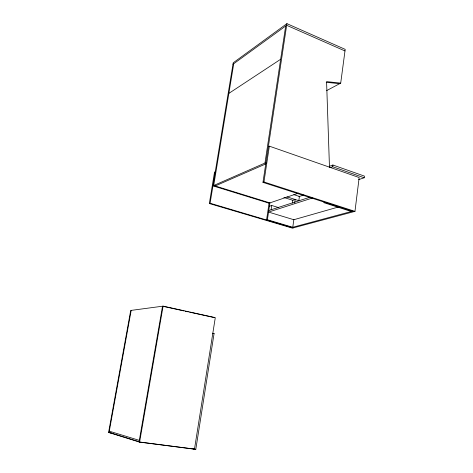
<?xml version="1.0" encoding="UTF-8"?>
<svg xmlns="http://www.w3.org/2000/svg" width="473" height="473" viewBox="0 0 473 473"><rect width="100%" height="100%" fill="white"/><g stroke="black" fill="none" stroke-linecap="round" stroke-linejoin="round"><path stroke-width="0.71" d="M358.646 179.604L364.21 177.783L364.417 176.104L332.903 165.018L329.22 166.395M215.274 171.746L214.529 172.101L209.344 203.532L292.355 228.128L354.969 211.366L359.173 177.541L269.338 146.157L268.362 146.618M330.219 167.637L332.679 166.733L332.903 165.018M329.486 167.649L326.577 81.628L340.708 83.124L345.195 49.363L286.91 23.65L233.219 62.803L210.089 203.236L209.344 203.532M292.361 203.083L292.763 200.28L295.182 199.482L294.685 203M293.875 219.419L292.769 227.276L267.393 219.738L266.565 219.992L269.143 202.598M267.393 219.738L269.87 203.041M271.1 209.781L271.733 205.477L278.768 207.647M353.857 211.668L262.97 182.365L286.91 23.65M262.97 182.365L263.946 181.981L269.338 146.157M285.68 26.015L264.975 163.043L266.37 163.51M192.34 448.575L194.474 449.179L215.292 317.62L163.096 306.137L130.708 310.448L108.583 432.452L139.6 442.113L195.798 449.35L214.086 333.477L212.82 333.211M233.739 63.719L213.701 185.517L269.888 202.905M162.517 306.214L139.044 441.936L193.841 449.001M139.6 442.113L163.096 306.137M131.181 310.383L109.032 432.588L111.226 432.878M232.976 64.275L286.662 25.3L344.983 50.96M228.861 93.382L280.655 59.273M326.642 90.603L340.708 83.124M265.944 162.617L212.951 185.848L269.06 203.189L298.463 193.179M215.162 185.972L265.897 163.877M269.391 206.258L271.733 205.477M298.912 196.62L303.784 195M268.759 210.538L309.862 197.241M312.422 198.016L268.534 212.07L293.834 219.726L338.993 206.843M324.88 202.32L323.81 202.645L351.333 211.502M291.906 227.507L352.438 211.206M212.631 333.542L214.086 333.477M326.234 82.278L339.644 83.686M108.583 432.452L110.771 432.742M163.232 306.368L184.021 310.944M185.369 311.24L188.301 311.884M189.649 312.18L214.641 317.673M193.002 448.558L195.798 449.35M210.089 203.236L293.213 227.897M109.287 431.187L139.316 440.375M110.333 432.76L139.76 441.9M283.847 197.46L292.917 200.327M286.934 196.863L298.841 200.647L299.427 196.449L293.834 194.657M263.946 181.981L354.969 211.366M332.679 166.733L364.21 177.783"/></g></svg>
